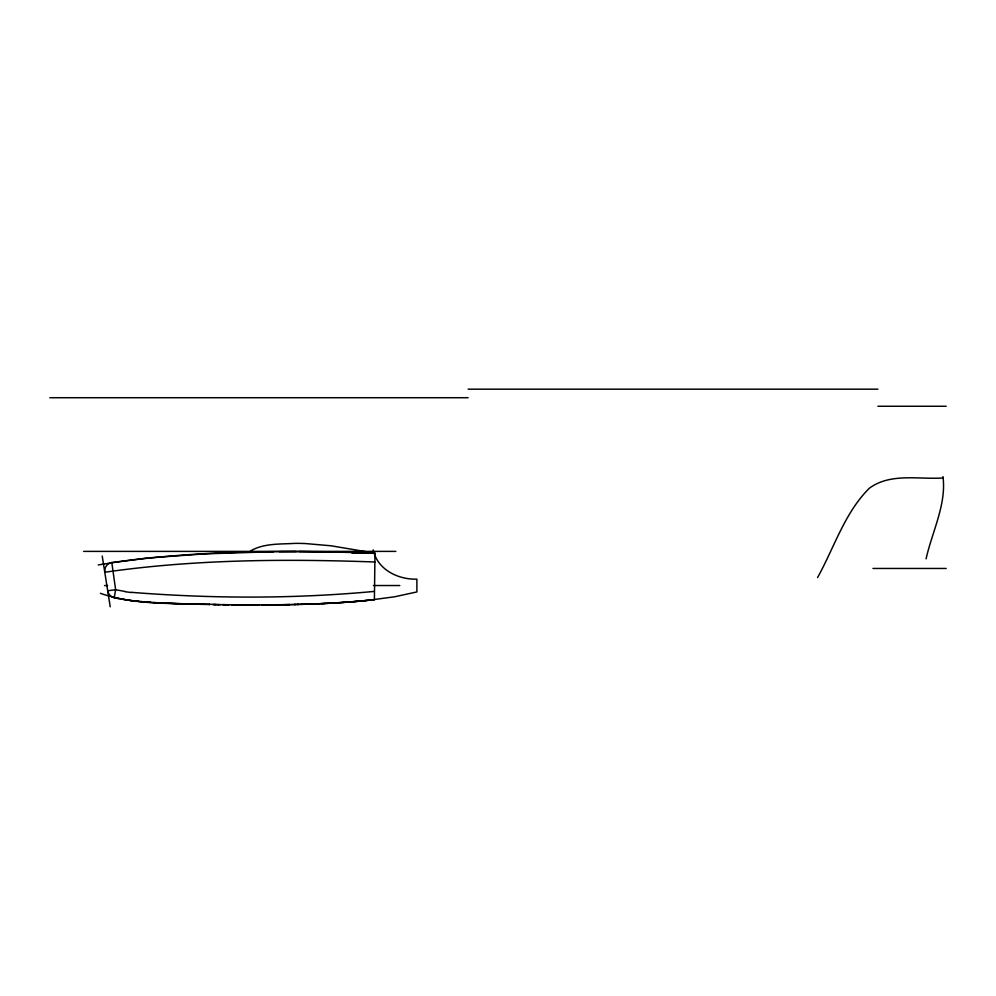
<?xml version="1.0" encoding="UTF-8"?>
<svg xmlns="http://www.w3.org/2000/svg" width="996" height="996" viewBox="0 0 996 996"><rect width="100%" height="100%" fill="white"/><g stroke="black" fill="none" stroke-linecap="round" stroke-linejoin="round"><path stroke-width="1.49" d="M370.612 600.065L374.396 599.642L374.994 553.166L369.392 552.905M926.093 558.831C931.995 532.013 946.673 504.3 942.951 476.598M817.567 577.556C834.212 547.663 844.596 512.728 869.371 488.214C890.561 472.577 918.935 479.674 943.349 477.956M249.71 552.282L250.382 551.336A8.254 8.254 0 0 1 251.291 550.489C264.5 543.194 280.623 544.252 295.227 543.368A224.573 224.573 0 0 1 305.137 543.53L331.021 545.783L368.694 552.133M146.86 558.059L111.801 562.516L115.636 589.732L114.216 597.725L129.916 600.401M98.255 564.944C189.551 549.917 282.74 550.278 374.994 553.166M368.084 600.339L394.553 596.791L416.901 591.935L416.901 579.149C398.151 579.734 377.372 569.637 373.214 549.917M373.737 591.462C293.247 598.92 211.924 598.708 131.36 592.334M374.396 599.642C322.231 605.369 269.642 605.207 217.228 604.609C178.359 602.518 137.685 606.315 100.372 593.305M366.827 600.464L361.772 600.962L369.342 600.202M148.267 557.922L205.487 553.838L273.614 551.709M359.245 601.186L351.688 601.821L360.515 601.074M337.818 602.779L350.418 601.92M346.645 602.194L349.16 602.02M345.388 602.281L341.603 602.543M340.346 602.617L335.303 602.929M332.676 603.078L336.561 602.854M327.186 603.364L334.046 603.003M331.307 603.153L321.708 603.613M325.817 603.427L316.23 603.85M318.969 603.738L313.491 603.95M314.861 603.9L308.013 604.136M291.591 604.56L309.383 604.099M305.274 604.223L306.644 604.186M303.905 604.261L301.166 604.335M297.069 604.448L298.439 604.41M294.33 604.51L295.7 604.472M285.08 604.684L290.222 604.597L261.537 604.908M279.926 604.759L282.503 604.721M279.291 551.635L296.273 551.523M274.784 604.821L277.361 604.784M269.642 604.858L272.219 604.846M264.5 604.896L267.065 604.883M251.652 604.908L259.358 604.908M468.12 389.175L877.899 389.175M49.8 397.715L468.12 397.715M877.899 406.256L946.2 406.256M83.614 551.386L395.86 551.386M299.099 551.51L333 551.784M352.011 553.166L369.055 553.166M872.969 568.455L946.2 568.455M104.518 585.536L107.63 585.536M373.4 585.536L399.819 585.536M256.756 604.908L232.877 604.796M246.871 604.896L242.464 604.871M235.84 604.821L238.044 604.846M231.433 604.784L233.637 604.809M227.013 604.734L229.229 604.759M223.328 604.697L228.109 604.746M222.606 604.684L224.81 604.709M218.199 604.622L220.402 604.659M212.833 604.535L218.56 604.622M213.791 604.56L215.995 604.597M208.998 604.472L209.957 604.497L201.341 604.335M335.801 551.846L349.783 552.182M202.3 604.348L195.59 604.211M197.507 604.248L193.672 604.161M191.755 604.124L194.631 604.186M190.796 604.099L192.714 604.136M187.92 604.012L189.838 604.074M157.306 602.779L188.879 604.037M185.044 603.937L186.962 603.987M183.127 603.875L184.086 603.912M181.21 603.813L182.168 603.85M352.584 552.27L366.578 552.78M179.305 603.75L180.264 603.788M178.346 603.725L170.714 603.439M169.756 603.402L163.058 603.09M374.882 561.993C284.844 558.768 194.12 559.354 104.804 572.239A8.541 8.541 0 0 1 111.851 562.466M161.14 602.991L162.099 603.041M160.182 602.941L153.459 602.543M156.347 602.717L146.711 602.07M150.832 602.368L144.98 601.933M144.781 601.92L135.605 601.074M144.146 601.87L140.797 601.584M139.116 601.422L132.045 600.675M134.921 600.999L125.621 599.816M130.625 600.501L131.335 600.588M123.504 599.505L124.214 599.604M125.085 591.475L115.636 589.732L107.717 590.765A8.541 8.541 0 0 0 114.254 597.762M121.388 599.156L122.085 599.268M117.827 598.509L118.536 598.646M102.227 556.054L110.22 606.825M131.335 592.545A223.141 221.423 -11.9 0 1 125.048 591.674"/></g></svg>
